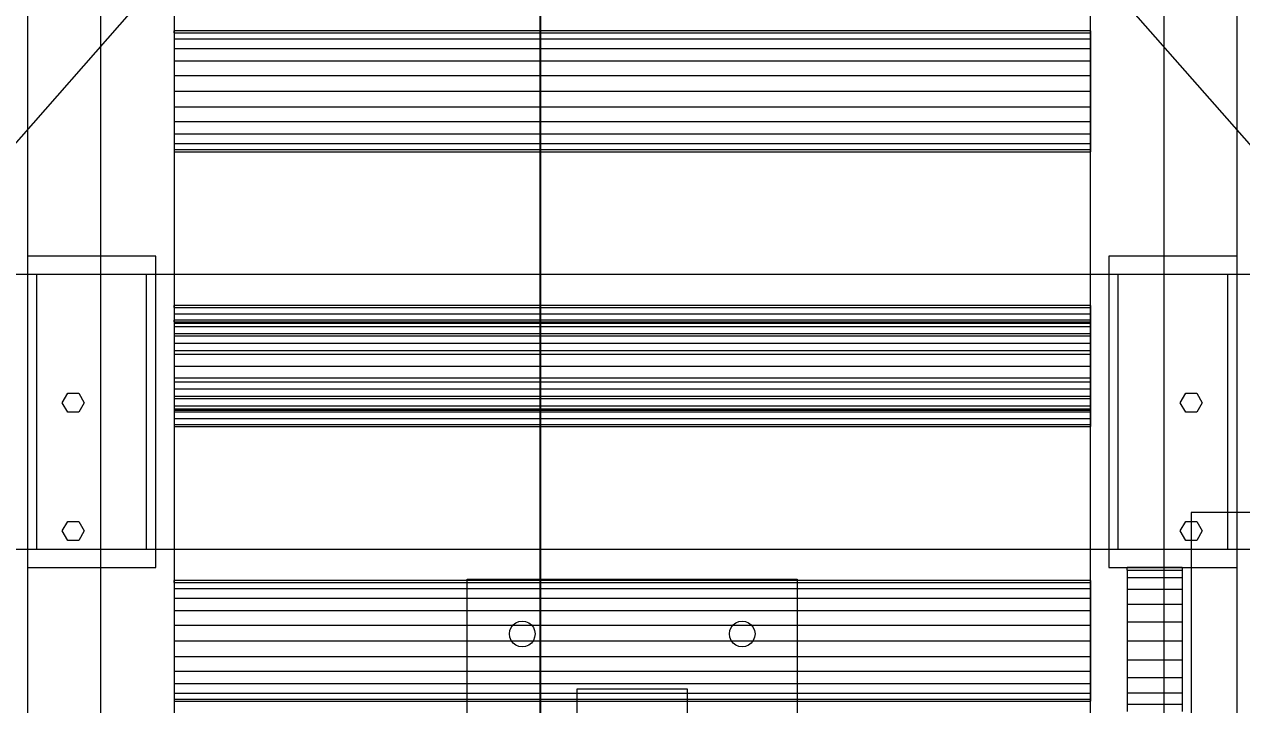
# Model space of a CAD drawing. Header units: millimetres. Extents: x -191664 to 191490, y -197311 to 10263.
# Drawn here: x 12088 to 12752, y -15685 to -15314 of the extents above; entities that cross this region are included whole.
import ezdxf

# ---------------------------------------------------------------- set-up
doc = ezdxf.new("R2010")
doc.units = ezdxf.units.MM
for name, color, linetype, lineweight in [('COTAS_O', 1, 'Continuous', 0), ('superior_dos-mix', 7, 'Continuous', 0), ('superior_dosificador', 7, 'Continuous', 0)]:
    doc.layers.add(name, color=color, linetype=linetype, lineweight=lineweight)
doc.dimstyles.new('PLANTA_100', dxfattribs={"dimtxt": 250, "dimasz": 150, "dimexe": 150, "dimexo": 80, "dimgap": 100, "dimtad": 1, "dimtih": 1, "dimtoh": 1, "dimdec": 1, "dimdsep": 46, "dimcen": 0.09, "dimclrd": 1, "dimclre": 1, "dimclrt": 1, "dimadec": 0, "dimazin": 0, "dimtfac": 1, "dimtdec": 4, "dimtofl": 0, "dimtmove": 0, "dimatfit": 3, "dimfxl": 1, "dimtolj": 1, "dimtzin": 0, "dimarcsym": 0})

# ---------------------------------------------------------------- blocks, each defined once
blk = doc.blocks.new('*D32')
at = {"layer": 'COTAS_O', "color": 1, "lineweight": -2, "transparency": 16777216}
for p, q in [((11649.53, -14250), (12519.53, -14250)), ((12369.53, -15800), (12369.53, -14400)), ((11649.53, -15950), (12519.53, -15950))]:
    blk.add_line(p, q, dxfattribs=at)
at = {"layer": 'COTAS_O', "color": 1, "transparency": 16777216}
for points in [[(12344.53, -14400), (12394.53, -14400), (12369.53, -14250)], [(12344.53, -15800), (12394.53, -15800), (12369.53, -15950)]]:
    blk.add_solid(points, dxfattribs=at)
at = {"layer": 'Defpoints', "color": 0, "transparency": 16777216}
for p in [(11569.53, -14250), (12369.53, -14250), (11569.53, -15950)]:
    blk.add_point(p, dxfattribs=at)

msp = doc.modelspace()

# ---------------------------------------------------------------- linework, layer by layer
at = {"layer": 'superior_dos-mix', "color": 139, "true_color": 0x344b58}
for p, q in [((12329.53, -15796.24), (12329.53, -15616.24)), ((12329.53, -15616.24), (12509.53, -15616.24)), ((12509.53, -15616.24), (12509.53, -15796.24)), ((12389.53, -15736.24), (12389.53, -15676.24)), ((12389.53, -15676.24), (12449.53, -15676.24)), ((12449.53, -15676.24), (12449.53, -15736.24))]:
    msp.add_line(p, q, dxfattribs=at)
at = {"layer": 'superior_dos-mix', "color": 9, "true_color": 0xb9c5c9}
for p, q in [((12354.58, -15641.29), (12356.03, -15640.18)), ((12356.03, -15640.18), (12357.72, -15639.48)), ((12357.72, -15639.48), (12359.53, -15639.24)), ((12359.53, -15639.24), (12361.34, -15639.48)), ((12361.34, -15639.48), (12363.03, -15640.18)), ((12363.03, -15640.18), (12364.48, -15641.29)), ((12474.58, -15641.29), (12476.03, -15640.18)), ((12476.03, -15640.18), (12477.72, -15639.48)), ((12477.72, -15639.48), (12479.53, -15639.24)), ((12479.53, -15639.24), (12481.34, -15639.48)), ((12481.34, -15639.48), (12483.03, -15640.18)), ((12483.03, -15640.18), (12484.48, -15641.29)), ((12352.53, -15646.24), (12352.77, -15644.43)), ((12352.77, -15648.06), (12352.53, -15646.24)), ((12352.77, -15644.43), (12353.47, -15642.74)), ((12353.47, -15642.74), (12354.58, -15641.29)), ((12364.48, -15641.29), (12365.59, -15642.74)), ((12365.59, -15642.74), (12366.29, -15644.43)), ((12366.29, -15644.43), (12366.53, -15646.24)), ((12366.53, -15646.24), (12366.29, -15648.06)), ((12472.53, -15646.24), (12472.77, -15644.43)), ((12472.77, -15648.06), (12472.53, -15646.24)), ((12472.77, -15644.43), (12473.47, -15642.74)), ((12473.47, -15642.74), (12474.58, -15641.29)), ((12484.48, -15641.29), (12485.59, -15642.74)), ((12485.59, -15642.74), (12486.29, -15644.43)), ((12486.29, -15644.43), (12486.53, -15646.24)), ((12486.53, -15646.24), (12486.29, -15648.06)), ((12353.47, -15649.74), (12352.77, -15648.06)), ((12354.58, -15651.19), (12353.47, -15649.74)), ((12356.03, -15652.31), (12354.58, -15651.19)), ((12357.72, -15653.01), (12356.03, -15652.31)), ((12359.53, -15653.24), (12357.72, -15653.01)), ((12361.34, -15653.01), (12359.53, -15653.24)), ((12363.03, -15652.31), (12361.34, -15653.01)), ((12364.48, -15651.19), (12363.03, -15652.31)), ((12365.59, -15649.74), (12364.48, -15651.19)), ((12366.29, -15648.06), (12365.59, -15649.74)), ((12473.47, -15649.74), (12472.77, -15648.06)), ((12474.58, -15651.19), (12473.47, -15649.74)), ((12476.03, -15652.31), (12474.58, -15651.19)), ((12477.72, -15653.01), (12476.03, -15652.31)), ((12479.53, -15653.24), (12477.72, -15653.01)), ((12481.34, -15653.01), (12479.53, -15653.24)), ((12483.03, -15652.31), (12481.34, -15653.01)), ((12484.48, -15651.19), (12483.03, -15652.31)), ((12485.59, -15649.74), (12484.48, -15651.19)), ((12486.29, -15648.06), (12485.59, -15649.74))]:
    msp.add_line(p, q, dxfattribs=at)
at = {"layer": 'superior_dosificador', "color": 253, "true_color": 0x9caaa6}
for p, q in [((12089.53, -14310), (12089.53, -15890)), ((12129.53, -15890), (12129.53, -14310)), ((12709.53, -14310), (12709.53, -15890)), ((12749.53, -15890), (12749.53, -14310)), ((11669.53, -15850), (12169.53, -15280)), ((12669.53, -15280), (13169.53, -15850)), ((13189.53, -15450), (11649.53, -15450)), ((11649.53, -15600), (13189.53, -15600))]:
    msp.add_line(p, q, dxfattribs=at)
at = {"layer": 'superior_dosificador', "color": 72, "true_color": 0x64ca32}
for p, q in [((12169.53, -14400), (12169.53, -15800)), ((12669.53, -15800), (12669.53, -14400))]:
    msp.add_line(p, q, dxfattribs=at)
at = {"layer": 'superior_dosificador', "color": 132, "true_color": 0x06bec7}
for p, q in [((12169.53, -15318.12), (12169.53, -15317)), ((12669.53, -15317), (12169.53, -15317)), ((12169.53, -15318.12), (12169.53, -15321.42)), ((12169.53, -15318.12), (12669.53, -15318.12)), ((12169.53, -15321.42), (12169.53, -15326.67)), ((12169.53, -15321.42), (12669.53, -15321.42)), ((12669.53, -15317), (12669.53, -15318.12)), ((12669.53, -15318.12), (12669.53, -15321.42)), ((12669.53, -15321.42), (12669.53, -15326.67)), ((12169.53, -15326.67), (12169.53, -15333.5)), ((12169.53, -15326.67), (12669.53, -15326.67)), ((12669.53, -15326.67), (12669.53, -15333.5)), ((12169.53, -15333.5), (12169.53, -15341.46)), ((12169.53, -15333.5), (12669.53, -15333.5)), ((12669.53, -15333.5), (12669.53, -15341.46)), ((12169.53, -15341.46), (12169.53, -15350)), ((12169.53, -15341.46), (12669.53, -15341.46)), ((12669.53, -15341.46), (12669.53, -15350)), ((12169.53, -15350), (12169.53, -15358.54)), ((12169.53, -15350), (12669.53, -15350)), ((12669.53, -15350), (12669.53, -15358.54)), ((12169.53, -15358.54), (12169.53, -15366.5)), ((12169.53, -15358.54), (12669.53, -15358.54)), ((12669.53, -15358.54), (12669.53, -15366.5)), ((12169.53, -15366.5), (12169.53, -15373.33)), ((12169.53, -15366.5), (12669.53, -15366.5)), ((12669.53, -15366.5), (12669.53, -15373.33)), ((12169.53, -15373.33), (12169.53, -15378.58)), ((12169.53, -15373.33), (12669.53, -15373.33)), ((12669.53, -15373.33), (12669.53, -15378.58)), ((12169.53, -15378.58), (12169.53, -15381.88)), ((12169.53, -15378.58), (12669.53, -15378.58)), ((12169.53, -15381.88), (12169.53, -15383)), ((12169.53, -15381.88), (12669.53, -15381.88)), ((12669.53, -15378.58), (12669.53, -15381.88)), ((12669.53, -15381.88), (12669.53, -15383)), ((12169.53, -15383), (12669.53, -15383)), ((12159.53, -15440), (12089.53, -15440)), ((12089.53, -15440), (12089.53, -15610)), ((12159.53, -15610), (12159.53, -15440)), ((12749.53, -15440), (12679.53, -15440)), ((12679.53, -15440), (12679.53, -15610)), ((12749.53, -15610), (12749.53, -15440)), ((12169.53, -15468.12), (12169.53, -15467)), ((12669.53, -15467), (12169.53, -15467)), ((12169.53, -15468.12), (12169.53, -15471.42)), ((12169.53, -15468.12), (12669.53, -15468.12)), ((12669.53, -15467), (12669.53, -15468.12)), ((12669.53, -15468.12), (12669.53, -15471.42)), ((12169.53, -15471.42), (12169.53, -15476.67)), ((12169.53, -15471.42), (12669.53, -15471.42)), ((12169.53, -15475.85), (12169.53, -15475)), ((12669.53, -15475), (12169.53, -15475)), ((12669.53, -15471.42), (12669.53, -15476.67)), ((12669.53, -15475), (12669.53, -15475.85)), ((12169.53, -15475.85), (12169.53, -15478.35)), ((12169.53, -15475.85), (12669.53, -15475.85)), ((12169.53, -15476.67), (12169.53, -15483.5)), ((12169.53, -15476.67), (12669.53, -15476.67)), ((12169.53, -15478.35), (12169.53, -15482.32)), ((12169.53, -15478.35), (12669.53, -15478.35)), ((12669.53, -15475.85), (12669.53, -15478.35)), ((12669.53, -15476.67), (12669.53, -15483.5)), ((12669.53, -15478.35), (12669.53, -15482.32)), ((12169.53, -15482.32), (12169.53, -15487.5)), ((12169.53, -15482.32), (12669.53, -15482.32)), ((12169.53, -15483.5), (12169.53, -15491.46)), ((12169.53, -15483.5), (12669.53, -15483.5)), ((12169.53, -15487.5), (12169.53, -15493.53)), ((12169.53, -15487.5), (12669.53, -15487.5)), ((12669.53, -15482.32), (12669.53, -15487.5)), ((12669.53, -15483.5), (12669.53, -15491.46)), ((12669.53, -15487.5), (12669.53, -15493.53)), ((12169.53, -15491.46), (12169.53, -15500)), ((12169.53, -15491.46), (12669.53, -15491.46)), ((12169.53, -15493.53), (12169.53, -15500)), ((12169.53, -15493.53), (12669.53, -15493.53)), ((12669.53, -15491.46), (12669.53, -15500)), ((12669.53, -15493.53), (12669.53, -15500)), ((12169.53, -15500), (12169.53, -15508.54)), ((12169.53, -15500), (12669.53, -15500)), ((12169.53, -15500), (12169.53, -15506.47)), ((12669.53, -15500), (12669.53, -15508.54)), ((12669.53, -15500), (12669.53, -15506.47)), ((12169.53, -15506.47), (12169.53, -15512.5)), ((12169.53, -15506.47), (12669.53, -15506.47)), ((12669.53, -15506.47), (12669.53, -15512.5)), ((12169.53, -15508.54), (12169.53, -15516.5)), ((12169.53, -15508.54), (12669.53, -15508.54)), ((12169.53, -15512.5), (12169.53, -15517.68)), ((12169.53, -15512.5), (12669.53, -15512.5)), ((12669.53, -15508.54), (12669.53, -15516.5)), ((12669.53, -15512.5), (12669.53, -15517.68)), ((12169.53, -15516.5), (12169.53, -15523.33)), ((12169.53, -15516.5), (12669.53, -15516.5)), ((12169.53, -15517.68), (12169.53, -15521.65)), ((12169.53, -15517.68), (12669.53, -15517.68)), ((12669.53, -15516.5), (12669.53, -15523.33)), ((12669.53, -15517.68), (12669.53, -15521.65)), ((12169.53, -15521.65), (12169.53, -15524.15)), ((12169.53, -15521.65), (12669.53, -15521.65)), ((12169.53, -15523.33), (12169.53, -15528.58)), ((12169.53, -15523.33), (12669.53, -15523.33)), ((12169.53, -15524.15), (12169.53, -15525)), ((12169.53, -15524.15), (12669.53, -15524.15)), ((12169.53, -15525), (12669.53, -15525)), ((12669.53, -15521.65), (12669.53, -15524.15)), ((12669.53, -15523.33), (12669.53, -15528.58)), ((12669.53, -15524.15), (12669.53, -15525)), ((12169.53, -15528.58), (12169.53, -15531.88)), ((12169.53, -15528.58), (12669.53, -15528.58)), ((12169.53, -15531.88), (12169.53, -15533)), ((12169.53, -15531.88), (12669.53, -15531.88)), ((12169.53, -15533), (12669.53, -15533)), ((12669.53, -15528.58), (12669.53, -15531.88)), ((12669.53, -15531.88), (12669.53, -15533)), ((12779.53, -15580), (12724.53, -15580)), ((12724.53, -15580), (12724.53, -15720)), ((12089.53, -15610), (12159.53, -15610)), ((12679.53, -15610), (12749.53, -15610)), ((12169.53, -15618.12), (12169.53, -15617)), ((12669.53, -15617), (12169.53, -15617)), ((12169.53, -15618.12), (12169.53, -15621.42)), ((12169.53, -15618.12), (12669.53, -15618.12)), ((12669.53, -15617), (12669.53, -15618.12)), ((12669.53, -15618.12), (12669.53, -15621.42)), ((12169.53, -15621.42), (12169.53, -15626.67)), ((12169.53, -15621.42), (12669.53, -15621.42)), ((12169.53, -15626.67), (12169.53, -15633.5)), ((12169.53, -15626.67), (12669.53, -15626.67)), ((12669.53, -15621.42), (12669.53, -15626.67)), ((12669.53, -15626.67), (12669.53, -15633.5)), ((12169.53, -15633.5), (12169.53, -15641.46)), ((12169.53, -15633.5), (12669.53, -15633.5)), ((12669.53, -15633.5), (12669.53, -15641.46)), ((12169.53, -15641.46), (12169.53, -15650)), ((12169.53, -15641.46), (12669.53, -15641.46)), ((12669.53, -15641.46), (12669.53, -15650)), ((12169.53, -15650), (12169.53, -15658.54)), ((12169.53, -15650), (12669.53, -15650)), ((12669.53, -15650), (12669.53, -15658.54)), ((12169.53, -15658.54), (12169.53, -15666.5)), ((12169.53, -15658.54), (12669.53, -15658.54)), ((12669.53, -15658.54), (12669.53, -15666.5)), ((12169.53, -15666.5), (12169.53, -15673.33)), ((12169.53, -15666.5), (12669.53, -15666.5)), ((12669.53, -15666.5), (12669.53, -15673.33)), ((12169.53, -15673.33), (12169.53, -15678.58)), ((12169.53, -15673.33), (12669.53, -15673.33)), ((12669.53, -15673.33), (12669.53, -15678.58)), ((12169.53, -15678.58), (12169.53, -15681.88)), ((12169.53, -15678.58), (12669.53, -15678.58)), ((12669.53, -15678.58), (12669.53, -15681.88)), ((12169.53, -15681.88), (12169.53, -15683)), ((12169.53, -15681.88), (12669.53, -15681.88)), ((12169.53, -15683), (12669.53, -15683)), ((12669.53, -15681.88), (12669.53, -15683))]:
    msp.add_line(p, q, dxfattribs=at)
at = {"layer": 'superior_dosificador', "color": 40, "true_color": 0xe6c527}
for p, q in [((12154.53, -15450), (12094.53, -15450)), ((12094.53, -15450), (12094.53, -15600)), ((12154.53, -15600), (12154.53, -15450)), ((12744.53, -15450), (12684.53, -15450)), ((12684.53, -15450), (12684.53, -15600)), ((12744.53, -15600), (12744.53, -15450)), ((12094.53, -15600), (12154.53, -15600)), ((12684.53, -15600), (12744.53, -15600)), ((12689.53, -15611.36), (12689.53, -15610)), ((12719.53, -15610), (12689.53, -15610)), ((12689.53, -15611.36), (12689.53, -15615.36)), ((12689.53, -15611.36), (12719.53, -15611.36)), ((12719.53, -15610), (12719.53, -15611.36)), ((12719.53, -15611.36), (12719.53, -15615.36)), ((12689.53, -15615.36), (12689.53, -15621.72)), ((12689.53, -15615.36), (12719.53, -15615.36)), ((12719.53, -15615.36), (12719.53, -15621.72)), ((12689.53, -15621.72), (12689.53, -15630)), ((12689.53, -15621.72), (12719.53, -15621.72)), ((12719.53, -15621.72), (12719.53, -15630)), ((12689.53, -15630), (12689.53, -15639.65)), ((12689.53, -15630), (12719.53, -15630)), ((12719.53, -15630), (12719.53, -15639.65)), ((12689.53, -15639.65), (12689.53, -15650)), ((12689.53, -15639.65), (12719.53, -15639.65)), ((12719.53, -15639.65), (12719.53, -15650)), ((12689.53, -15650), (12689.53, -15660.35)), ((12689.53, -15650), (12719.53, -15650)), ((12719.53, -15650), (12719.53, -15660.35)), ((12689.53, -15660.35), (12689.53, -15670)), ((12689.53, -15660.35), (12719.53, -15660.35)), ((12719.53, -15660.35), (12719.53, -15670)), ((12689.53, -15670), (12689.53, -15678.28)), ((12689.53, -15670), (12719.53, -15670)), ((12719.53, -15670), (12719.53, -15678.28)), ((12689.53, -15678.28), (12689.53, -15684.64)), ((12689.53, -15678.28), (12719.53, -15678.28)), ((12719.53, -15678.28), (12719.53, -15684.64)), ((12689.53, -15684.64), (12689.53, -15688.64)), ((12689.53, -15684.64), (12719.53, -15684.64)), ((12719.53, -15684.64), (12719.53, -15688.64))]:
    msp.add_line(p, q, dxfattribs=at)
at = {"layer": 'superior_dosificador', "color": 43, "true_color": 0xe7bf45}
for p, q in [((12108.53, -15520), (12111.53, -15514.8)), ((12111.53, -15514.8), (12117.53, -15514.8)), ((12117.53, -15514.8), (12120.53, -15520)), ((12718.53, -15520), (12721.53, -15514.8)), ((12721.53, -15514.8), (12727.53, -15514.8)), ((12727.53, -15514.8), (12730.53, -15520)), ((12111.53, -15525.2), (12108.53, -15520)), ((12120.53, -15520), (12117.53, -15525.2)), ((12721.53, -15525.2), (12718.53, -15520)), ((12730.53, -15520), (12727.53, -15525.2)), ((12117.53, -15525.2), (12111.53, -15525.2)), ((12727.53, -15525.2), (12721.53, -15525.2)), ((12108.53, -15590), (12111.53, -15584.8)), ((12111.53, -15584.8), (12117.53, -15584.8)), ((12117.53, -15584.8), (12120.53, -15590)), ((12718.53, -15590), (12721.53, -15584.8)), ((12721.53, -15584.8), (12727.53, -15584.8)), ((12727.53, -15584.8), (12730.53, -15590)), ((12111.53, -15595.2), (12108.53, -15590)), ((12120.53, -15590), (12117.53, -15595.2)), ((12721.53, -15595.2), (12718.53, -15590)), ((12730.53, -15590), (12727.53, -15595.2)), ((12117.53, -15595.2), (12111.53, -15595.2)), ((12727.53, -15595.2), (12721.53, -15595.2))]:
    msp.add_line(p, q, dxfattribs=at)

# ---------------------------------------------------------------- dimensions: what is measured, and where the dimension line sits
at = {"layer": 'COTAS_O'}
dim = msp.add_aligned_dim(p1=(11569.53, -15950), p2=(11569.53, -14250), distance=-800, text='<> O', dimstyle='PLANTA_100', dxfattribs=at)
dim.commit()
dim.dimension.update_dxf_attribs({"geometry": '*D32', "text_midpoint": (12369.53, -15100)})

doc.saveas('drawing.dxf')
